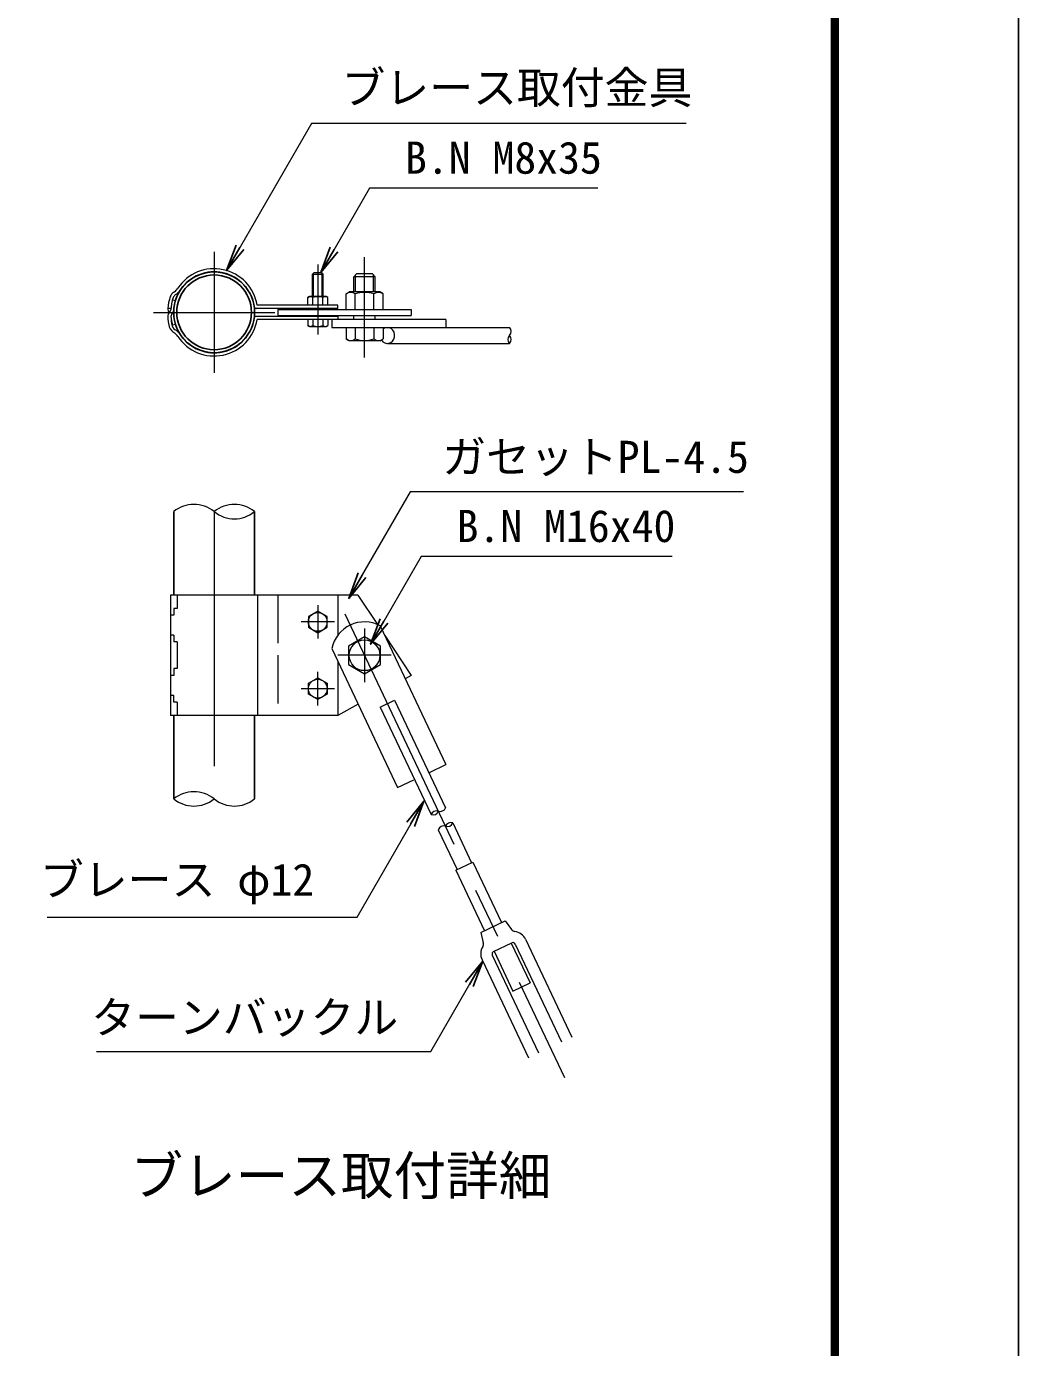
# Model space of a CAD drawing. Units: millimetres, scale not verified. Extents: x -10500 to 10500, y -7425 to 7425.
# Drawn here: x 6788 to 10500, y -4288 to 656 of the extents above; entities that cross this region are included whole.
import ezdxf
from ezdxf.enums import TextEntityAlignment as Align

# ---------------------------------------------------------------- set-up
doc = ezdxf.new("R2010")
doc.units = ezdxf.units.MM
doc.header["$LTSCALE"] = 30
doc.linetypes.add('DASHED', pattern=[7.5, 6, -1.5])
doc.linetypes.add('USER1', pattern=[50.8, 31.75, -6.35, 6.35, -6.35])
for name, color, linetype, lineweight in [('0-1_D-STR1', 1, 'Continuous', 25), ('0-4_D-BMK', 2, 'USER1', 13), ('0-5_D-STR3', 3, 'Continuous', 13), ('0-7_D-STR-DIM', 7, 'Continuous', 13), ('0-A_D-TTL-TXT', 7, 'Continuous', 13), ('0-B_D-STR-TXT', 7, 'Continuous', 13), ('0-C_D-TTL', 7, 'Continuous', 25)]:
    doc.layers.add(name, color=color, linetype=linetype, lineweight=lineweight)
doc.layers.add('0-8_0', color=7, linetype='Continuous')
doc.styles.add('ＭＳ ゴシック', font='')
doc.styles.get('ＭＳ ゴシック').set_extended_font_data('MS Gothic')

# ---------------------------------------------------------------- blocks, each defined once
blk = doc.blocks.new('_Open')
at = {"layer": '0-8_0'}
blk.add_line((-30, 5), (0, 0), dxfattribs=at)
blk.add_lwpolyline([(-30, -5), (0, 0), (-30, 0)], dxfattribs=at)

msp = doc.modelspace()

# ---------------------------------------------------------------- linework, layer by layer
at = {"layer": '0-1_D-STR1'}
for p, q in [((7339.02, -1159.92), (7339.02, -1472.42)), ((7641.52, -1159.92), (7641.52, -1472.42)), ((7339.02, -1922.42), (7339.02, -2234.92)), ((7641.52, -1922.42), (7641.52, -2234.92))]:
    msp.add_line(p, q, dxfattribs=at)
for radius in [151.25, 139.75]:
    msp.add_circle((7490.27, -414.3), radius, dxfattribs=at)
at = {"layer": '0-4_D-BMK'}
for p, q in [((7490.27, -187.43), (7490.27, -641.18)), ((7878.02, -235.58), (7878.02, -497.53)), ((8053.02, -583.3), (8053.02, -208.3)), ((7263.4, -414.3), (7717.15, -414.3)), ((7490.27, -1159.92), (7490.27, -2234.92)), ((7878.02, -1509.92), (7878.02, -1634.92)), ((7940.52, -1572.42), (7815.52, -1572.42)), ((7979.83, -1542.71), (8800.67, -3277.6)), ((8053.02, -1597.42), (8053.02, -1797.42)), ((8153.02, -1697.42), (7953.02, -1697.42)), ((7878.02, -1884.92), (7878.02, -1759.92)), ((7940.52, -1822.42), (7815.52, -1822.42))]:
    msp.add_line(p, q, dxfattribs=at)
at = {"layer": '0-5_D-STR3'}
for p, q in [((7858.02, -271.8), (7864.02, -265.8)), ((7858.02, -271.8), (7898.02, -271.8)), ((7858.02, -355.3), (7858.02, -271.8)), ((7861.77, -355.3), (7861.77, -268.05)), ((7864.02, -265.8), (7892.02, -265.8)), ((7898.02, -271.8), (7892.02, -265.8)), ((7894.27, -355.3), (7894.27, -268.05)), ((7898.02, -355.3), (7898.02, -271.8)), ((8013.02, -280.8), (8023.02, -270.8)), ((8093.02, -280.8), (8013.02, -280.8)), ((8013.02, -338.05), (8013.02, -280.8)), ((8019.02, -338.05), (8019.02, -274.8)), ((8083.02, -270.8), (8023.02, -270.8)), ((8093.02, -280.8), (8083.02, -270.8)), ((8087.02, -338.05), (8087.02, -274.8)), ((8093.02, -338.05), (8093.02, -280.8)), ((7342.51, -336.9), (7338.37, -339.72)), ((8110.52, -338.05), (7995.52, -338.05)), ((8018.38, -403.05), (8018.38, -344.86)), ((8087.66, -403.05), (8087.66, -344.86)), ((7334.3, -368), (7345.55, -370.39)), ((7348.98, -346.41), (7344.84, -349.23)), ((7953.02, -387.8), (7651.36, -387.8)), ((7840.5, -358.93), (7846.77, -355.3)), ((7840.5, -387.8), (7840.5, -358.93)), ((7915.55, -387.8), (7840.5, -387.8)), ((7909.27, -355.3), (7846.77, -355.3)), ((7859.26, -387.8), (7859.26, -358.93)), ((7896.79, -387.8), (7896.79, -358.93)), ((7915.55, -358.93), (7909.27, -355.3)), ((7915.55, -387.8), (7915.55, -358.93)), ((7953.02, -399.3), (7953.02, -387.8)), ((7316.67, -399.27), (7328.19, -399.27)), ((7323.38, -413.36), (7324.45, -412.28)), ((7331.51, -421.49), (7332.59, -420.41)), ((7953.02, -399.3), (7647.93, -399.3)), ((7953.02, -429.3), (7647.93, -429.3)), ((8357.26, -440.8), (7651.36, -440.8)), ((7728.02, -403.05), (8228.02, -403.05)), ((7728.02, -403.05), (7728.02, -425.55)), ((7728.02, -425.55), (8228.02, -425.55)), ((7840.5, -440.8), (7840.5, -463.82)), ((7859.26, -440.8), (7859.26, -463.82)), ((7896.79, -440.8), (7896.79, -463.82)), ((7915.55, -440.8), (7915.55, -463.82)), ((7930.55, -440.8), (7930.55, -470.8)), ((7953.02, -429.3), (7953.02, -440.8)), ((8013.02, -440.8), (8013.02, -425.55)), ((8093.02, -440.8), (8093.02, -425.55)), ((8228.02, -403.05), (8228.02, -425.55)), ((8357.26, -440.8), (8357.26, -470.8)), ((7334.3, -460.6), (7345.55, -458.22)), ((7342.51, -491.7), (7338.37, -488.88)), ((7348.98, -482.2), (7344.84, -479.38)), ((7846.52, -467.3), (7840.5, -463.82)), ((7846.52, -467.3), (7909.52, -467.3)), ((7909.52, -467.3), (7915.55, -463.82)), ((7930.55, -470.8), (8595.39, -470.8)), ((7983.74, -470.8), (7983.74, -514)), ((8018.38, -470.8), (8018.38, -514)), ((8087.66, -470.8), (8087.66, -514)), ((8122.31, -470.8), (8122.31, -514)), ((7995.52, -520.8), (7983.74, -514)), ((8110.52, -520.8), (7995.52, -520.8)), ((8110.52, -520.8), (8122.31, -514)), ((8138.56, -530.8), (8595.39, -530.8)), ((7327.52, -1472.42), (7327.52, -1922.42)), ((8028.02, -1472.42), (7327.52, -1472.42)), ((7352.52, -1472.42), (7352.52, -1522.42)), ((7653.02, -1472.42), (7653.02, -1922.42)), ((7953.02, -1472.42), (7953.02, -1622.42)), ((8028.02, -1472.42), (8101.1, -1582.03)), ((7352.52, -1522.42), (7339.02, -1522.42)), ((7339.02, -1522.42), (7339.02, -1547.42)), ((7339.02, -1547.42), (7327.52, -1547.42)), ((7339.02, -1622.42), (7327.52, -1622.42)), ((7339.02, -1622.42), (7339.02, -1647.42)), ((8111.34, -1586.85), (8357.26, -2106.61)), ((7352.52, -1647.42), (7339.02, -1647.42)), ((7352.52, -1647.42), (7352.52, -1747.42)), ((7930.55, -1672.39), (8176.47, -2192.15)), ((7953.02, -1719.88), (7953.02, -1922.42)), ((7339.02, -1772.42), (7327.52, -1772.42)), ((7339.02, -1747.42), (7339.02, -1772.42)), ((7352.52, -1747.42), (7339.02, -1747.42)), ((7339.02, -1847.42), (7327.52, -1847.42)), ((7339.02, -1872.42), (7339.02, -1847.42)), ((7352.52, -1872.42), (7339.02, -1872.42)), ((7352.52, -1872.42), (7352.52, -1922.42)), ((8111.44, -1891.03), (8165.68, -1865.37)), ((8165.68, -1865.37), (8356.16, -2267.96)), ((7953.02, -1922.42), (7327.52, -1922.42)), ((8029.19, -1880.87), (7953.02, -1922.42)), ((8111.44, -1891.03), (8301.93, -2293.63)), ((8296.24, -2135.48), (8357.26, -2106.61)), ((8176.47, -2192.15), (8237.49, -2163.28)), ((8328.66, -2350.12), (8399.33, -2499.49)), ((8382.89, -2324.46), (8453.57, -2473.83)), ((8394.36, -2501.85), (8458.54, -2471.48)), ((8458.54, -2471.48), (8565.46, -2697.46)), ((8394.36, -2501.85), (8501.28, -2727.83)), ((8488.17, -2734.03), (8578.57, -2691.26)), ((8578.57, -2691.26), (8602.81, -2722.94)), ((8488.17, -2734.03), (8497.3, -2772.86)), ((8655.35, -2760.03), (8828.57, -3126.12)), ((8535.83, -2805.52), (8603.62, -2773.44)), ((8537.63, -2804.66), (8608.2, -2953.81)), ((8601.81, -2774.29), (8672.38, -2923.44)), ((8616.94, -2778.2), (8790.15, -3144.29)), ((8492.65, -2837.01), (8665.86, -3203.1)), ((8531.06, -2818.83), (8704.28, -3184.92)), ((8608.2, -2953.81), (8672.38, -2923.44))]:
    msp.add_line(p, q, dxfattribs=at)
at = {"layer": '0-5_D-STR3', "linetype": 'DASHED'}
msp.add_line((7728.02, -1472.42), (7728.02, -1922.42), dxfattribs=at)
at = {"layer": '0-5_D-STR3'}
for points in [[(7983.74, -403.05), (7983.74, -344.86), (7995.52, -338.05)], [(8122.31, -403.05), (8122.31, -344.86), (8110.52, -338.05)], [(8128.51, -1623.15), (8228.02, -1772.42), (8205.06, -1784.94)]]:
    msp.add_lwpolyline(points, dxfattribs=at)
for points in [[(7878.02, -1531.92), (7842.95, -1552.17), (7842.95, -1592.67), (7878.02, -1612.92), (7913.1, -1592.67), (7913.1, -1552.17)], [(8053.02, -1628.14), (7993.02, -1662.78), (7993.02, -1732.06), (8053.02, -1766.7), (8113.02, -1732.06), (8113.02, -1662.78)], [(7878.02, -1862.92), (7842.95, -1842.67), (7842.95, -1802.17), (7878.02, -1781.92), (7913.1, -1802.17), (7913.1, -1842.67)]]:
    msp.add_lwpolyline(points, close=True, dxfattribs=at)
for centre, radius in [((7878.02, -1572.42), 35.17), ((8053.02, -1697.42), 57.5), ((7878.02, -1822.42), 35.17)]:
    msp.add_circle(centre, radius, dxfattribs=at)
for centre, radius, start, end in [((7490.27, -414.3), 163.25, 9.34203, 146.56403), ((7490.27, -414.3), 151.75, 8.12234, 146.58211), ((7357.43, -366.91), 33.21, 125.43571, 159.52262), ((7307.45, -292.99), 56.17, 307.86461, 326.1), ((7307.45, -292.99), 67.67, 307.86461, 326.1), ((8001.06, -370.17), 30.67, 55.61587, 124.38413), ((8053.02, -454.14), 114.64, 72.41211, 107.58789), ((8104.98, -370.17), 30.67, 55.61587, 124.38413), ((7490.27, -414.3), 174.25, 160.23213, 175.04957), ((7490.27, -414.3), 162.75, 160.25412, 176.75773), ((7357.43, -366.91), 21.71, 125.43571, 159.52262), ((7490.27, -414.3), 151.25, 163.12037, 174.6988), ((7647.93, -391.8), 7.5, 188.12234, 270), ((7849.88, -372.64), 16.61, 55.61586, 124.38414), ((7878.02, -418.12), 62.1, 72.4121, 107.5879), ((7906.17, -372.64), 16.61, 55.61585, 124.38416), ((7339.64, -429.62), 23, 135, 183.94314), ((7355.39, -399.19), 38.71, 180.11864, 206.55208), ((7561.86, -414.3), 245.75, 183.94314, 192.30868), ((7316.32, -404.15), 11.5, 315, 357.63166), ((7339.64, -429.62), 11.5, 135, 183.94314), ((7561.86, -414.3), 234.25, 183.94314, 192.20298), ((7490.27, -414.3), 162.75, 185.10988, 196.53121), ((7316.32, -404.15), 23, 315, 357.63166), ((7490.27, -414.3), 163.25, 213.43597, 350.65797), ((7490.27, -414.3), 151.75, 213.41789, 351.87766), ((7647.93, -436.8), 7.5, 90, 171.87766), ((7359.78, -455.56), 39.62, 186.00109, 237.89976), ((7359.78, -455.56), 28.12, 186.00109, 237.89976), ((7307.45, -535.62), 56.17, 33.9, 52.13539), ((7307.45, -535.62), 67.67, 33.9, 52.13539), ((7849.88, -450.11), 16.61, 235.61585, 304.38415), ((7878.02, -404.63), 62.1, 252.4121, 287.5879), ((7906.17, -450.11), 16.61, 235.61585, 304.38415), ((8001.06, -488.69), 30.67, 235.61585, 304.38414), ((8053.02, -404.72), 114.64, 252.41211, 287.58789), ((8104.98, -488.69), 30.67, 235.61586, 304.38415), ((8053.02, -1697.42), 125, 62.19074, 168.45095), ((8618.69, -2710.79), 20, 217.4201, 261.43973), ((8607.9, -2782.48), 52.5, 25.32084, 81.43973), ((8540.1, -2814.56), 52.5, 149.20196, 205.32084), ((8477.83, -2777.43), 20, 329.20196, 13.22159), ((8540.1, -2814.56), 10, 115.32084, 205.32084), ((8607.9, -2782.48), 10, 25.32084, 115.32084)]:
    msp.add_arc(centre, radius, start, end, dxfattribs=at)
msp.add_ellipse((8138.56, -500.8), major_axis=(0, 30), ratio=0.903927, start_param=2.1647034, end_param=6.9259796, dxfattribs=at)
at = {"layer": '0-7_D-STR-DIM'}
for centre, radius, start, end in [((8580.3, -485.8), 21.28, 315.18146, 44.81854), ((8610.49, -515.8), 21.28, 135.18146, 224.81854), ((8580.3, -515.8), 21.28, 315.18146, 44.81854), ((7414.65, -1253.22), 120.11, 50.97549, 129.02451), ((7565.9, -1253.22), 120.11, 50.97549, 129.02451), ((7565.9, -1066.61), 120.11, 230.97549, 309.02451), ((7414.65, -2328.22), 120.11, 50.97549, 129.02451), ((7414.65, -2141.61), 120.11, 230.97549, 309.02451), ((7565.9, -2141.61), 120.11, 230.97549, 309.02451), ((8336.15, -2260.74), 21.28, 250.5023, 340.13939), ((8321.94, -2300.86), 21.28, 70.5023, 160.13939), ((8309.03, -2273.57), 21.28, 250.5023, 340.13939), ((8375.79, -2344.52), 21.28, 70.5023, 160.13939), ((8348.67, -2357.35), 21.28, 70.5023, 160.13939), ((8362.88, -2317.23), 21.28, 250.5023, 340.13939)]:
    msp.add_arc(centre, radius, start, end, dxfattribs=at)
at = {"layer": '0-B_D-STR-TXT'}
for points in [[(9256.64, 291.84), (7853.95, 291.84), (7537.63, -256.04)], [(8925.79, 50.86), (8071.96, 50.86), (7890.14, -264.07)], [(9471.2, -1085.53), (8223.97, -1085.53), (7994.66, -1482.7)], [(9203.33, -1327.3), (8265.11, -1327.3), (8076.41, -1654.13)], [(6865.79, -2676.66), (8024.83, -2676.66), (8274.2, -2244.73)], [(7050.02, -3179.49), (8300.43, -3179.49), (8494.13, -2843.99)]]:
    msp.add_lwpolyline(points, dxfattribs=at)
at = {"layer": '0-C_D-TTL', "color": 2}
msp.add_lwpolyline([(-10500, 7425), (10500, 7425), (10500, -7425), (-10500, -7425)], close=True, dxfattribs=at)
at = {"layer": '0-C_D-TTL'}
for points in [[(-9825, 6875), (9825, 6875), (9825, -6875), (-9825, -6875)], [(-9818.75, 6868.75), (9818.75, 6868.75), (9818.75, -6868.75), (-9818.75, -6868.75)], [(-9812.5, 6862.5), (9812.5, 6862.5), (9812.5, -6862.5), (-9812.5, -6862.5)], [(-9806.25, 6856.25), (9806.25, 6856.25), (9806.25, -6856.25), (-9806.25, -6856.25)], [(-9800, 6850), (9800, 6850), (9800, -6850), (-9800, -6850)]]:
    msp.add_lwpolyline(points, close=True, dxfattribs=at)

# ---------------------------------------------------------------- block references
at = {"layer": '0-B_D-STR-TXT', "xscale": 3.333333, "yscale": 3.333333}
for p, rotation in [((7536.63, -257.77), 240), ((7889.14, -265.8), 240), ((7993.66, -1484.43), 240), ((8075.41, -1655.86), 240), ((8275.2, -2242.99), 60), ((8495.13, -2842.26), 60)]:
    msp.add_blockref('_Open', p, dxfattribs=dict(at, rotation=rotation))

# ---------------------------------------------------------------- texts
at = {"layer": '0-A_D-TTL-TXT', "style": 'ＭＳ ゴシック'}
msp.add_text('ブレース取付詳細', height=144.3, dxfattribs=at).set_placement((7177.31, -3759.65), align=Align.BOTTOM_LEFT)
at = {"layer": '0-B_D-STR-TXT', "style": 'ＭＳ ゴシック'}
for s, p in [('ブレース取付金具', (7966.66, 330.29)), ('B.N M8x35', (8204.35, 68.36)), ('ガセットPL-4.5', (8343.66, -1051.21)), ('B.N M16x40', (8397.49, -1309.8)), ('ブレース φ12', (6838.51, -2633.14)), ('ターンバックル', (7030.35, -3148.35))]:
    msp.add_text(s, height=120.3, dxfattribs=at).set_placement(p, align=Align.BOTTOM_LEFT)

doc.saveas('drawing.dxf')
